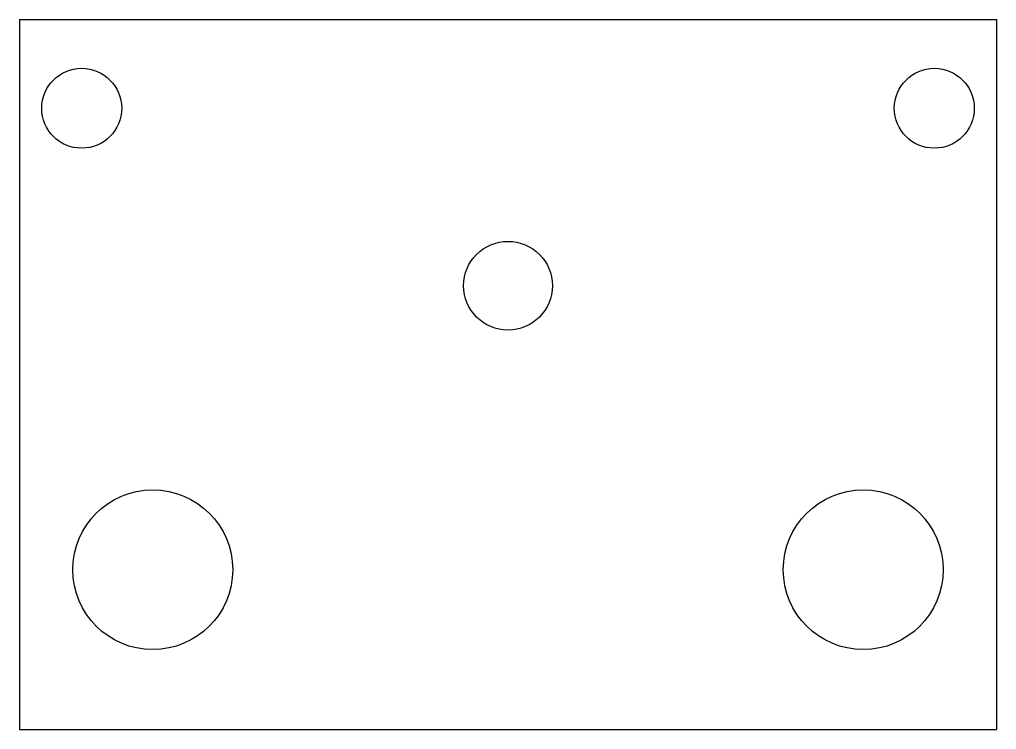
# Model space of a CAD drawing. Header units: millimetres. Extents: x -55 to 55, y -40 to 40.
import ezdxf

# ---------------------------------------------------------------- set-up
doc = ezdxf.new("R2010")
doc.units = ezdxf.units.MM

msp = doc.modelspace()

# ---------------------------------------------------------------- linework, layer by layer
for p, q in [((-55, 40, 6), (55, 40, 6)), ((-55, 40, 6), (-55, -40, 6)), ((55, 40, 6), (55, -40, 6)), ((-55, -40, 6), (55, -40, 6))]:
    msp.add_line(p, q)
for centre, radius in [((-48, 30, 6), 4.5), ((48, 30, 6), 4.5), ((0, 10, 6), 5), ((-40, -22, 6), 9), ((40, -22, 6), 9)]:
    msp.add_circle(centre, radius)

doc.saveas('drawing.dxf')
